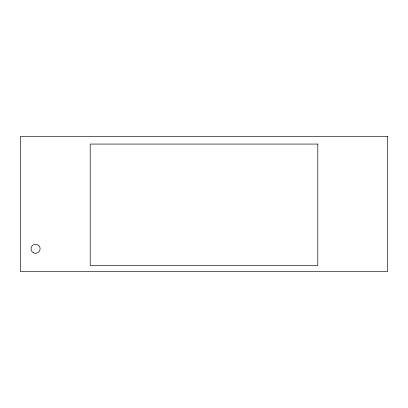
<?xml version="1.0" encoding="UTF-8"?>
<svg xmlns="http://www.w3.org/2000/svg" width="408" height="408" viewBox="0 0 408 408"><rect width="100%" height="100%" fill="white"/><g stroke="black" fill="none" stroke-linecap="round" stroke-linejoin="round"><path stroke-width="0.61" d="M387.6 136.476L20.4 136.476L20.4 271.524L387.6 271.524L387.6 136.476M317.801 144.065L90.199 144.065L90.199 265.455L317.801 265.455L317.801 144.065M33.298 252.705A4.554 4.554 0 0 0 40.127 248.763A4.554 4.554 0 0 0 33.298 244.82A4.554 4.554 0 0 0 33.298 252.705"/></g></svg>
